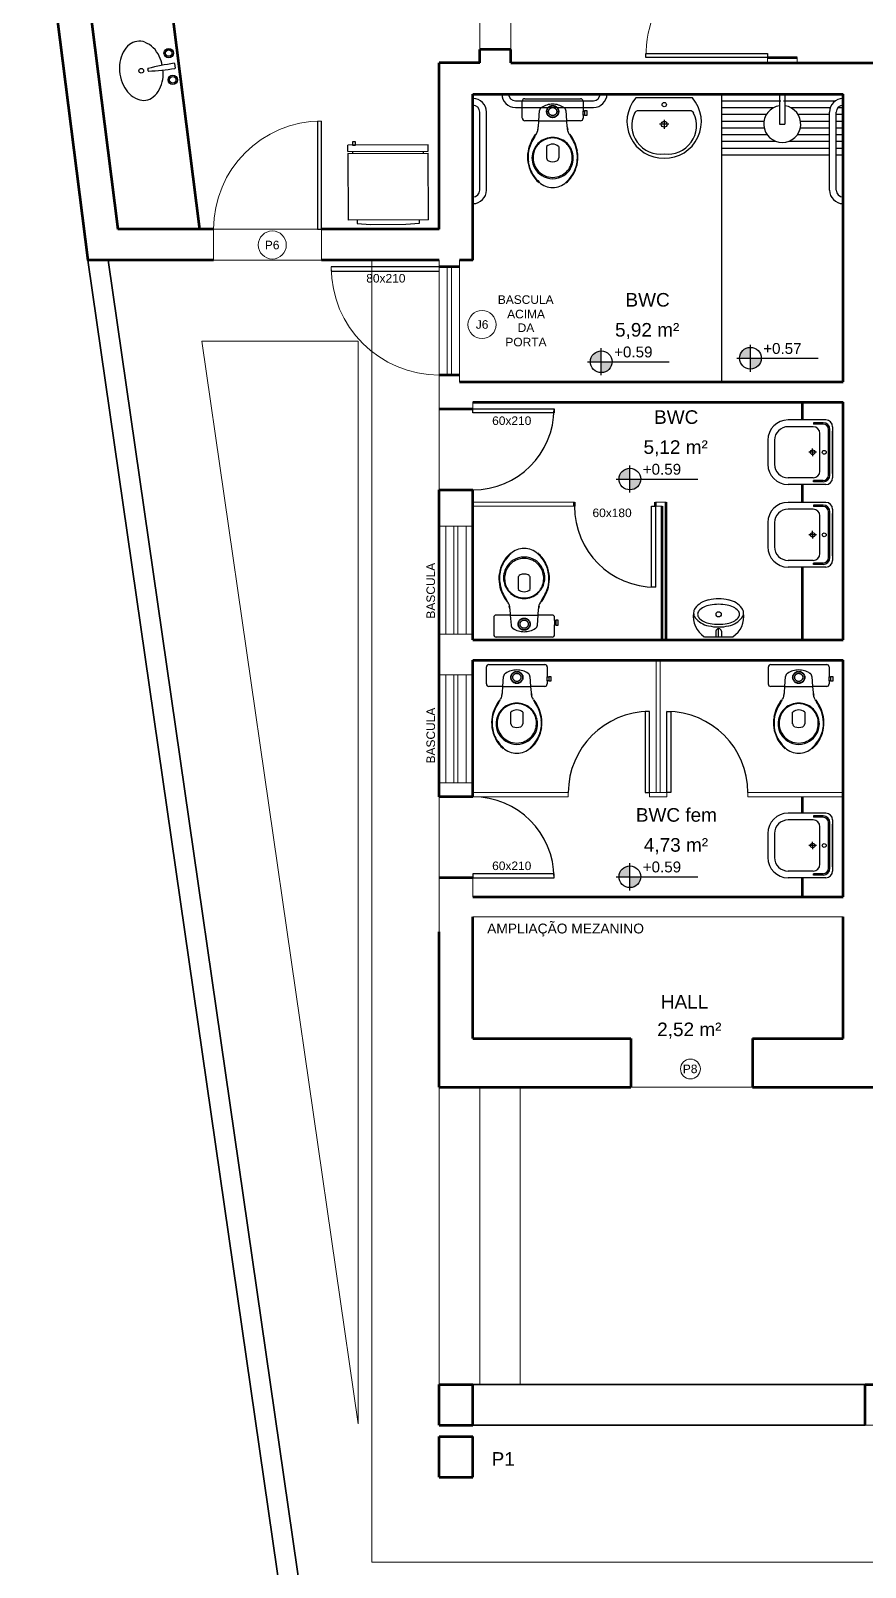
# Model space of a CAD drawing. Extents: x 712.4 to 745.2, y -60.1 to -25.1.
# Drawn here: x 712.4 to 718.58, y -47.33 to -35.96 of the extents above; entities that cross this region are included whole.
import ezdxf

# ---------------------------------------------------------------- set-up
doc = ezdxf.new("R2010")
doc.units = 0
doc.header["$LTSCALE"] = 50
doc.linetypes.add('CONTINUA', pattern=[0])
doc.linetypes.add('HIDDEN', pattern=[9.525, 6.35, -3.175])
for name, color, linetype, lineweight in [('1piso', 253, 'Continuous', 5), ('2peitoril', 4, 'Continuous', 15), ('2texto', 4, 'Continuous', 18), ('3esquadria', 2, 'Continuous', 25), ('8alvenaria', 3, 'Continuous', 60), ('ASHADE', 7, 'Continuous', 9), ('Mureta', 6, 'Continuous', 35)]:
    doc.layers.add(name, color=color, linetype=linetype, lineweight=lineweight)
for name, color, linetype in [('HACHURAS', 6, 'Continuous'), ('parede', 5, 'Continuous'), ('TEXTOS', 6, 'Continuous')]:
    doc.layers.add(name, color=color, linetype=linetype)
doc.styles.add('ARIAL', font='arial.ttf', dxfattribs={"height": 7.5})

msp = doc.modelspace()

# ---------------------------------------------------------------- hatches: boundary and pattern name
at = {"layer": '2texto', "lineweight": -2, "ltscale": 0.05}
h = msp.add_hatch(color=256, dxfattribs=at)
h.paths.add_polyline_path([(717.729, -38.302, 0.414214), (717.649, -38.382), (717.729, -38.382)])
h.paths.add_polyline_path([(717.809, -38.382), (717.729, -38.382), (717.729, -38.462, 0.414214)])
h = msp.add_hatch(color=256, dxfattribs=at)
h.paths.add_polyline_path([(716.625, -38.327, 0.414214), (716.544, -38.408), (716.625, -38.408)])
h.paths.add_polyline_path([(716.705, -38.408), (716.625, -38.408), (716.625, -38.488, 0.414214)])
h = msp.add_hatch(color=256, dxfattribs=at)
h.paths.add_polyline_path([(716.837, -39.195, 0.414214), (716.756, -39.276), (716.837, -39.276)])
h.paths.add_polyline_path([(716.917, -39.276), (716.837, -39.276), (716.837, -39.356, 0.414214)])
h = msp.add_hatch(color=256, dxfattribs=at)
h.paths.add_polyline_path([(716.837, -42.139, 0.414214), (716.756, -42.219), (716.837, -42.219)])
h.paths.add_polyline_path([(716.917, -42.219), (716.837, -42.219), (716.837, -42.3, 0.414214)])

# ---------------------------------------------------------------- linework, layer by layer
for p, q in [((713.269, -36.248), (713.268, -36.24)), ((713.27, -36.256), (713.269, -36.248)), ((713.464, -36.2), (713.467, -36.218)), ((713.467, -36.218), (713.469, -36.236)), ((716.04, -36.553), (716.04, -36.48)), ((716.058, -36.462), (716.265, -36.462)), ((716.265, -36.462), (716.472, -36.462)), ((716.49, -36.48), (716.49, -36.553)), ((716.04, -36.583), (716.04, -36.553)), ((716.04, -36.583), (716.04, -36.553)), ((716.04, -36.606), (716.04, -36.583)), ((716.04, -36.606), (716.04, -36.583)), ((716.49, -36.553), (716.502, -36.553)), ((716.49, -36.583), (716.49, -36.553)), ((716.49, -36.583), (716.49, -36.553)), ((716.502, -36.583), (716.49, -36.583)), ((716.49, -36.583), (716.49, -36.606)), ((716.502, -36.583), (716.49, -36.583)), ((716.49, -36.583), (716.49, -36.606)), ((716.502, -36.55), (716.518, -36.55)), ((716.502, -36.553), (716.502, -36.55)), ((716.502, -36.553), (716.502, -36.583)), ((716.502, -36.553), (716.502, -36.583)), ((716.502, -36.586), (716.502, -36.583)), ((716.502, -36.586), (716.502, -36.583)), ((716.518, -36.586), (716.502, -36.586)), ((716.518, -36.586), (716.502, -36.586)), ((716.518, -36.55), (716.518, -36.568)), ((716.518, -36.55), (716.518, -36.568)), ((716.518, -36.568), (716.518, -36.586)), ((716.518, -36.568), (716.518, -36.586)), ((716.163, -36.625), (716.058, -36.625)), ((716.163, -36.625), (716.058, -36.625)), ((716.159, -36.67), (716.163, -36.625)), ((716.159, -36.67), (716.163, -36.625)), ((716.163, -36.625), (716.265, -36.625)), ((716.163, -36.625), (716.265, -36.625)), ((716.265, -36.625), (716.368, -36.625)), ((716.265, -36.625), (716.368, -36.625)), ((716.368, -36.625), (716.371, -36.67)), ((716.472, -36.625), (716.368, -36.625)), ((716.368, -36.625), (716.371, -36.67)), ((716.472, -36.625), (716.368, -36.625)), ((715.344, -36.804), (714.748, -36.806)), ((714.748, -36.852), (714.748, -36.806)), ((714.806, -36.781), (714.782, -36.781)), ((714.782, -36.781), (714.782, -36.805)), ((714.782, -36.805), (714.806, -36.805)), ((714.806, -36.805), (714.806, -36.781)), ((715.344, -36.85), (715.344, -36.804)), ((716.221, -36.9), (716.221, -36.815)), ((716.31, -36.815), (716.31, -36.9)), ((714.748, -36.852), (715.344, -36.85)), ((714.748, -36.867), (715.344, -36.865)), ((714.748, -36.867), (714.75, -37.361)), ((714.783, -36.852), (714.783, -36.867)), ((715.309, -36.866), (715.309, -36.85)), ((715.346, -37.359), (715.344, -36.865)), ((715.346, -37.359), (714.75, -37.361)), ((714.817, -37.361), (714.817, -37.385)), ((714.817, -37.385), (714.917, -37.392)), ((714.917, -37.392), (715.179, -37.391)), ((715.179, -37.391), (715.279, -37.383)), ((715.279, -37.383), (715.279, -37.359)), ((715.675, -38.757), (716.275, -38.757)), ((715.675, -38.787), (715.675, -38.757)), ((716.275, -38.757), (716.275, -38.787)), ((716.275, -38.787), (715.675, -38.787)), ((716.996, -40.077), (716.996, -39.477)), ((716.996, -39.477), (717.026, -39.477)), ((717.026, -39.477), (717.026, -40.077)), ((716.01, -40.007), (716.01, -40.092)), ((716.099, -40.092), (716.099, -40.007)), ((717.026, -40.077), (716.996, -40.077)), ((715.948, -40.237), (715.951, -40.283)), ((715.948, -40.237), (715.951, -40.283)), ((716.157, -40.283), (716.16, -40.237)), ((716.157, -40.283), (716.16, -40.237)), ((715.829, -40.302), (715.829, -40.324)), ((715.829, -40.302), (715.829, -40.324)), ((715.829, -40.324), (715.829, -40.354)), ((715.829, -40.324), (715.829, -40.354)), ((715.829, -40.354), (715.829, -40.427)), ((715.951, -40.283), (715.847, -40.283)), ((715.951, -40.283), (715.847, -40.283)), ((715.951, -40.283), (716.054, -40.283)), ((715.951, -40.283), (716.054, -40.283)), ((716.054, -40.283), (716.157, -40.283)), ((716.054, -40.283), (716.157, -40.283)), ((716.261, -40.283), (716.157, -40.283)), ((716.261, -40.283), (716.157, -40.283)), ((716.279, -40.324), (716.279, -40.302)), ((716.279, -40.324), (716.279, -40.302)), ((716.291, -40.324), (716.279, -40.324)), ((716.291, -40.324), (716.279, -40.324)), ((716.279, -40.324), (716.279, -40.354)), ((716.279, -40.324), (716.279, -40.354)), ((716.279, -40.354), (716.291, -40.354)), ((716.279, -40.427), (716.279, -40.354)), ((716.291, -40.321), (716.291, -40.324)), ((716.307, -40.321), (716.291, -40.321)), ((716.291, -40.321), (716.291, -40.324)), ((716.307, -40.321), (716.291, -40.321)), ((716.291, -40.354), (716.291, -40.324)), ((716.291, -40.354), (716.291, -40.324)), ((716.291, -40.354), (716.291, -40.357)), ((716.291, -40.357), (716.307, -40.357)), ((716.307, -40.339), (716.307, -40.321)), ((716.307, -40.339), (716.307, -40.321)), ((716.307, -40.357), (716.307, -40.339)), ((716.307, -40.357), (716.307, -40.339)), ((715.847, -40.445), (716.054, -40.445)), ((716.054, -40.445), (716.261, -40.445)), ((717.389, -40.443), (717.599, -40.443)), ((717.474, -40.403), (717.474, -40.443)), ((717.494, -40.443), (717.494, -40.382)), ((717.514, -40.403), (717.514, -40.443)), ((715.775, -40.74), (715.775, -40.667)), ((715.793, -40.649), (716, -40.649)), ((716, -40.649), (716.207, -40.649)), ((716.225, -40.667), (716.225, -40.74)), ((717.862, -40.74), (717.862, -40.667)), ((717.88, -40.649), (718.087, -40.649)), ((718.087, -40.649), (718.294, -40.649)), ((718.312, -40.667), (718.312, -40.74)), ((715.775, -40.77), (715.775, -40.74)), ((715.775, -40.77), (715.775, -40.74)), ((715.775, -40.792), (715.775, -40.77)), ((715.775, -40.792), (715.775, -40.77)), ((715.897, -40.811), (715.793, -40.811)), ((715.897, -40.811), (715.793, -40.811)), ((715.894, -40.857), (715.897, -40.811)), ((715.894, -40.857), (715.897, -40.811)), ((715.897, -40.811), (716, -40.811)), ((715.897, -40.811), (716, -40.811)), ((716, -40.811), (716.102, -40.811)), ((716, -40.811), (716.102, -40.811)), ((716.102, -40.811), (716.106, -40.857)), ((716.207, -40.811), (716.102, -40.811)), ((716.102, -40.811), (716.106, -40.857)), ((716.207, -40.811), (716.102, -40.811)), ((716.225, -40.74), (716.236, -40.74)), ((716.225, -40.77), (716.225, -40.74)), ((716.225, -40.77), (716.225, -40.74)), ((716.236, -40.77), (716.225, -40.77)), ((716.225, -40.77), (716.225, -40.792)), ((716.236, -40.77), (716.225, -40.77)), ((716.225, -40.77), (716.225, -40.792)), ((716.236, -40.737), (716.252, -40.737)), ((716.236, -40.74), (716.236, -40.737)), ((716.236, -40.74), (716.236, -40.77)), ((716.236, -40.74), (716.236, -40.77)), ((716.236, -40.773), (716.236, -40.77)), ((716.236, -40.773), (716.236, -40.77)), ((716.252, -40.773), (716.236, -40.773)), ((716.252, -40.773), (716.236, -40.773)), ((716.252, -40.737), (716.252, -40.755)), ((716.252, -40.737), (716.252, -40.755)), ((716.252, -40.755), (716.252, -40.773)), ((716.252, -40.755), (716.252, -40.773)), ((717.862, -40.77), (717.862, -40.74)), ((717.862, -40.77), (717.862, -40.74)), ((717.862, -40.792), (717.862, -40.77)), ((717.862, -40.792), (717.862, -40.77)), ((717.984, -40.811), (717.88, -40.811)), ((717.984, -40.811), (717.88, -40.811)), ((717.981, -40.857), (717.984, -40.811)), ((717.981, -40.857), (717.984, -40.811)), ((717.984, -40.811), (718.087, -40.811)), ((717.984, -40.811), (718.087, -40.811)), ((718.087, -40.811), (718.19, -40.811)), ((718.087, -40.811), (718.19, -40.811)), ((718.19, -40.811), (718.193, -40.857)), ((718.294, -40.811), (718.19, -40.811)), ((718.19, -40.811), (718.193, -40.857)), ((718.294, -40.811), (718.19, -40.811)), ((718.312, -40.74), (718.323, -40.74)), ((718.312, -40.77), (718.312, -40.74)), ((718.312, -40.77), (718.312, -40.74)), ((718.323, -40.77), (718.312, -40.77)), ((718.312, -40.77), (718.312, -40.792)), ((718.323, -40.77), (718.312, -40.77)), ((718.312, -40.77), (718.312, -40.792)), ((718.323, -40.737), (718.339, -40.737)), ((718.323, -40.74), (718.323, -40.737)), ((718.323, -40.74), (718.323, -40.77)), ((718.323, -40.74), (718.323, -40.77)), ((718.323, -40.773), (718.323, -40.77)), ((718.323, -40.773), (718.323, -40.77)), ((718.339, -40.773), (718.323, -40.773)), ((718.339, -40.773), (718.323, -40.773)), ((718.339, -40.737), (718.339, -40.755)), ((718.339, -40.737), (718.339, -40.755)), ((718.339, -40.755), (718.339, -40.773)), ((718.339, -40.755), (718.339, -40.773)), ((715.955, -41.087), (715.955, -41.002)), ((716.044, -41.002), (716.044, -41.087)), ((716.981, -40.997), (716.951, -40.997)), ((716.951, -40.997), (716.951, -41.597)), ((716.981, -41.597), (716.981, -40.997)), ((717.111, -41.597), (717.111, -40.997)), ((717.111, -40.997), (717.141, -40.997)), ((717.141, -40.997), (717.141, -41.597)), ((718.042, -41.087), (718.042, -41.002)), ((718.131, -41.002), (718.131, -41.087)), ((716.951, -41.597), (716.981, -41.597)), ((717.141, -41.597), (717.111, -41.597)), ((716.275, -42.197), (715.675, -42.197)), ((715.675, -42.197), (715.675, -42.227)), ((715.675, -42.227), (716.275, -42.227)), ((716.275, -42.227), (716.275, -42.197))]:
    msp.add_line(p, q)
at = {"linetype": 'HIDDEN'}
for p, q in [((716.163, -36.625), (716.168, -36.55)), ((716.163, -36.625), (716.168, -36.55)), ((716.363, -36.55), (716.368, -36.625)), ((716.363, -36.55), (716.368, -36.625)), ((715.951, -40.283), (715.957, -40.357)), ((715.951, -40.283), (715.957, -40.357)), ((716.152, -40.357), (716.157, -40.283)), ((716.152, -40.357), (716.157, -40.283)), ((715.897, -40.811), (715.902, -40.737)), ((715.897, -40.811), (715.902, -40.737)), ((716.097, -40.737), (716.102, -40.811)), ((716.097, -40.737), (716.102, -40.811)), ((717.984, -40.811), (717.989, -40.737)), ((717.984, -40.811), (717.989, -40.737)), ((718.184, -40.737), (718.19, -40.811)), ((718.184, -40.737), (718.19, -40.811))]:
    msp.add_line(p, q, dxfattribs=at)
for centre, radius in [((713.422, -36.124), 0.035), ((713.422, -36.124), 0.025), ((713.422, -36.124), 0.024), ((713.219, -36.255), 0.0175), ((713.452, -36.322), 0.035), ((713.452, -36.322), 0.025), ((713.452, -36.322), 0.024), ((717.494, -40.277), 0.0193)]:
    msp.add_circle(centre, radius)
for centre, radius in [((716.265, -36.557), 0.045), ((716.265, -36.557), 0.045), ((716.265, -36.557), 0.042), ((716.265, -36.557), 0.042), ((716.265, -36.557), 0.03), ((716.265, -36.557), 0.03), ((716.054, -40.35), 0.045), ((716.054, -40.35), 0.045), ((716.054, -40.35), 0.042), ((716.054, -40.35), 0.042), ((716.054, -40.35), 0.03), ((716.054, -40.35), 0.03), ((716, -40.744), 0.045), ((716, -40.744), 0.045), ((716, -40.744), 0.042), ((716, -40.744), 0.042), ((718.087, -40.744), 0.045), ((718.087, -40.744), 0.045), ((718.087, -40.744), 0.042), ((718.087, -40.744), 0.042), ((716, -40.744), 0.03), ((716, -40.744), 0.03), ((718.087, -40.744), 0.03), ((718.087, -40.744), 0.03)]:
    msp.add_circle(centre, radius, dxfattribs=at)
for centre, radius, start, end in [((713.204, -36.154), 0.118, 98.5879, 128.2513), ((713.204, -36.154), 0.118, 68.9245, 98.5879), ((713.184, -36.207), 0.174, 44.6153, 68.9245), ((713.288, -36.223), 0.229, 152.5605, 171.8232), ((713.239, -36.198), 0.174, 128.2513, 152.5605), ((713.145, -36.245), 0.229, 25.3526, 44.6153), ((713.08, -36.276), 0.301, 11.7113, 25.3526), ((713.359, -36.234), 0.301, 171.8232, 188.5879), ((713.27, -36.24), 0.002, 103.4269, 188.5879), ((713.931, -39.01), 2.85, 99.4776, 103.4269), ((713.272, -36.256), 0.002, 188.5879, 273.7489), ((713.086, -33.414), 2.85, 273.7489, 277.6982), ((713.08, -36.276), 0.301, 351.8232, 5.1622), ((713.462, -36.201), 0.002, 8.5879, 99.4776), ((713.467, -36.236), 0.002, 277.6982, 8.5879), ((713.359, -36.234), 0.301, 188.5879, 205.3526), ((713.294, -36.265), 0.229, 205.3526, 224.6153), ((713.151, -36.286), 0.229, 332.5605, 351.8232), ((713.255, -36.303), 0.174, 224.6153, 248.9245), ((713.235, -36.356), 0.118, 248.9245, 278.5879), ((713.235, -36.356), 0.118, 278.5879, 308.2513), ((713.2, -36.311), 0.174, 308.2513, 332.5605), ((716.058, -36.48), 0.0179, 89.6604, 180.4071), ((716.472, -36.48), 0.0179, 359.5929, 90.3396), ((716.059, -36.607), 0.0182, 177.4769, 269.4268), ((716.059, -36.607), 0.0182, 177.4769, 269.4268), ((716.472, -36.607), 0.0182, 270.5732, 2.5231), ((716.472, -36.607), 0.0182, 270.5732, 2.5231), ((716.351, -36.889), 0.269, 142.0898, 156.2788), ((715.861, -36.557), 0.328, 325.9345, 330.0547), ((716.073, -36.674), 0.0857, 327.219, 1.0519), ((715.947, -36.633), 0.215, 344.5933, 350.0459), ((715.947, -36.633), 0.215, 344.5933, 350.0459), ((716.584, -36.633), 0.215, 189.9541, 195.4067), ((716.584, -36.633), 0.215, 189.9541, 195.4067), ((716.457, -36.674), 0.0857, 178.9481, 212.781), ((716.67, -36.557), 0.328, 209.9453, 214.0655), ((716.18, -36.889), 0.269, 23.7212, 37.9102), ((716.351, -36.896), 0.272, 154.7876, 170.318), ((716.357, -36.901), 0.275, 156.2868, 173.6276), ((716.376, -36.907), 0.295, 145.6332, 156.7452), ((716.264, -36.9), 0.151, 130.806, 168.765), ((716.262, -36.895), 0.142, 132.9857, 169.8951), ((716.266, -36.901), 0.153, 90.0904, 131.0217), ((716.266, -36.901), 0.149, 90.3748, 132.7332), ((716.265, -36.863), 0.0653, 47.0647, 132.9353), ((716.265, -36.901), 0.153, 48.9783, 89.9096), ((716.264, -36.901), 0.149, 47.2668, 89.6252), ((716.267, -36.9), 0.151, 11.235, 49.194), ((716.268, -36.895), 0.142, 10.1049, 47.0143), ((716.155, -36.907), 0.295, 23.2548, 34.3668), ((716.174, -36.901), 0.275, 6.3724, 23.7132), ((716.18, -36.896), 0.272, 9.682, 25.2124), ((716.311, -36.896), 0.233, 168.6827, 188.4532), ((716.327, -36.896), 0.248, 187.9439, 207.4154), ((716.384, -36.895), 0.301, 175.23, 186.6797), ((716.331, -36.893), 0.249, 188.6093, 213.5041), ((716.264, -36.9), 0.152, 168.5788, 191.4212), ((716.254, -36.905), 0.141, 190.3056, 212.306), ((716.275, -36.897), 0.155, 170.2788, 204.2845), ((716.246, -36.899), 0.0256, 182.4248, 244.3523), ((716.265, -36.85), 0.078, 247.3801, 292.6199), ((716.284, -36.899), 0.0256, 295.6477, 357.5752), ((716.276, -36.905), 0.141, 327.694, 349.6944), ((716.255, -36.897), 0.155, 335.7155, 9.7212), ((716.2, -36.893), 0.249, 326.4959, 351.3907), ((716.266, -36.9), 0.152, 348.5788, 11.4212), ((716.204, -36.896), 0.248, 332.5846, 352.0561), ((716.147, -36.895), 0.301, 353.3203, 4.77), ((716.219, -36.896), 0.233, 351.5468, 11.3173), ((716.325, -36.899), 0.245, 206.9629, 229.419), ((716.33, -36.896), 0.246, 213.0775, 228.1251), ((716.269, -36.895), 0.15, 205.9856, 244.8271), ((716.252, -36.915), 0.134, 209.2335, 239.6091), ((716.263, -36.911), 0.143, 236.6605, 270.9821), ((716.267, -36.894), 0.15, 245.5324, 269.3097), ((716.264, -36.894), 0.15, 270.6903, 294.4676), ((716.268, -36.911), 0.143, 269.0179, 303.3395), ((716.262, -36.895), 0.15, 295.1729, 334.0144), ((716.279, -36.915), 0.134, 300.3909, 330.7665), ((716.206, -36.899), 0.245, 310.581, 333.0371), ((716.201, -36.896), 0.246, 311.8749, 326.9225), ((716.266, -36.97), 0.149, 227.2668, 269.6252), ((716.264, -36.97), 0.149, 270.3748, 312.7332), ((715.675, -38.757), 0.6, 270, 0), ((717.026, -39.477), 0.6, 180, 270), ((716.055, -39.938), 0.149, 90.3748, 132.7332), ((716.053, -39.938), 0.149, 47.2668, 89.6252), ((716.116, -40.012), 0.248, 152.5846, 172.0561), ((716.119, -40.015), 0.249, 146.4959, 171.3907), ((716.114, -40.009), 0.245, 130.581, 153.0371), ((716.119, -40.012), 0.246, 131.8749, 146.9225), ((716.057, -40.013), 0.15, 115.1729, 154.0144), ((716.041, -39.993), 0.134, 120.3909, 150.7665), ((716.052, -39.997), 0.143, 89.0179, 123.3395), ((716.056, -40.014), 0.15, 90.6903, 114.4676), ((716.057, -39.997), 0.143, 56.6605, 90.9821), ((716.052, -40.014), 0.15, 65.5324, 89.3097), ((716.051, -40.013), 0.15, 25.9856, 64.8271), ((716.068, -39.993), 0.134, 29.2335, 59.6091), ((715.995, -40.009), 0.245, 26.9629, 49.419), ((715.99, -40.012), 0.246, 33.0775, 48.1251), ((715.989, -40.015), 0.249, 8.6093, 33.5041), ((715.993, -40.012), 0.248, 7.9439, 27.4154), ((716.1, -40.012), 0.233, 171.5468, 191.3173), ((716.172, -40.012), 0.301, 173.3203, 184.77), ((716.053, -40.007), 0.152, 168.5788, 191.4212), ((716.043, -40.003), 0.141, 147.694, 169.6944), ((716.064, -40.011), 0.155, 155.7155, 189.7212), ((716.035, -40.009), 0.0256, 115.6477, 177.5752), ((716.054, -40.057), 0.078, 67.3801, 112.6199), ((716.073, -40.009), 0.0256, 2.4248, 64.3523), ((716.065, -40.003), 0.141, 10.3056, 32.306), ((716.044, -40.011), 0.155, 350.2788, 24.2845), ((716.055, -40.007), 0.152, 348.5788, 11.4212), ((715.936, -40.012), 0.301, 355.23, 6.6797), ((716.008, -40.012), 0.233, 348.6827, 8.4532), ((716.139, -40.012), 0.272, 189.682, 205.2124), ((716.146, -40.007), 0.275, 186.3724, 203.7132), ((716.165, -40.001), 0.295, 203.2548, 214.3668), ((716.14, -40.019), 0.269, 203.7212, 217.9102), ((716.053, -40.008), 0.151, 191.235, 229.194), ((716.051, -40.013), 0.142, 190.1049, 227.0143), ((716.055, -40.007), 0.149, 227.2668, 269.6252), ((716.054, -40.007), 0.153, 228.9783, 269.9096), ((716.054, -40.045), 0.0653, 227.0647, 312.9353), ((716.053, -40.007), 0.149, 270.3748, 312.7332), ((716.054, -40.007), 0.153, 270.0904, 311.0217), ((716.057, -40.013), 0.142, 312.9857, 349.8951), ((716.055, -40.008), 0.151, 310.806, 348.765), ((715.969, -40.019), 0.269, 322.0898, 336.2788), ((715.943, -40.001), 0.295, 325.6332, 336.7452), ((715.963, -40.007), 0.275, 336.2868, 353.6276), ((715.969, -40.012), 0.272, 334.7876, 350.318), ((715.65, -40.351), 0.328, 29.9453, 34.0655), ((715.862, -40.234), 0.0857, 358.9481, 32.781), ((715.736, -40.275), 0.215, 9.9541, 15.4067), ((715.736, -40.275), 0.215, 9.9541, 15.4067), ((716.372, -40.275), 0.215, 164.5933, 170.0459), ((716.372, -40.275), 0.215, 164.5933, 170.0459), ((716.246, -40.234), 0.0857, 147.219, 181.0519), ((716.458, -40.351), 0.328, 145.9345, 150.0547), ((717.37, -40.267), 0.0615, 143.7569, 180), ((717.429, -40.31), 0.134, 119.469, 143.7569), ((717.377, -40.277), 0.0384, 139.2593, 180), ((717.432, -40.325), 0.111, 115.6818, 139.2593), ((717.468, -40.379), 0.214, 103.1732, 119.469), ((717.469, -40.402), 0.197, 101.265, 115.6818), ((717.494, -40.489), 0.326, 90, 103.1732), ((717.494, -40.524), 0.321, 90, 101.265), ((717.494, -40.489), 0.326, 76.8268, 90), ((717.494, -40.524), 0.321, 78.735, 90), ((717.518, -40.402), 0.197, 64.3182, 78.735), ((717.519, -40.379), 0.214, 60.531, 76.8268), ((717.555, -40.325), 0.111, 40.7407, 64.3182), ((717.558, -40.31), 0.134, 36.2431, 60.531), ((717.61, -40.277), 0.0384, 360, 40.7407), ((717.617, -40.267), 0.0615, 360, 36.2431), ((715.847, -40.301), 0.0182, 90.5732, 182.5231), ((715.847, -40.301), 0.0182, 90.5732, 182.5231), ((716.261, -40.301), 0.0182, 357.4769, 89.4268), ((716.261, -40.301), 0.0182, 357.4769, 89.4268), ((717.484, -40.293), 0.178, 171.6306, 237.3891), ((717.37, -40.267), 0.0615, 180, 216.2431), ((717.429, -40.224), 0.134, 216.2431, 240.531), ((717.377, -40.277), 0.0384, 180, 220.7407), ((717.432, -40.23), 0.111, 220.7407, 244.3182), ((717.468, -40.155), 0.214, 240.531, 256.8268), ((717.469, -40.153), 0.197, 244.3182, 258.735), ((717.494, -40.045), 0.326, 256.8268, 270), ((717.494, -40.03), 0.321, 258.735, 270), ((717.494, -40.03), 0.321, 270, 281.265), ((717.494, -40.045), 0.326, 270, 283.1732), ((717.518, -40.153), 0.197, 281.265, 295.6818), ((717.519, -40.155), 0.214, 283.1732, 299.469), ((717.503, -40.293), 0.178, 302.6109, 8.3694), ((717.555, -40.23), 0.111, 295.6818, 319.2593), ((717.558, -40.224), 0.134, 299.469, 323.7569), ((717.61, -40.277), 0.0384, 319.2593, 0), ((717.617, -40.267), 0.0615, 323.7569, 0), ((715.847, -40.428), 0.0179, 179.5929, 270.3396), ((716.261, -40.428), 0.0179, 269.6604, 0.4071), ((717.494, -40.403), 0.0203, 0, 180), ((715.792, -40.667), 0.0179, 89.6604, 180.4071), ((716.207, -40.667), 0.0179, 359.5929, 90.3396), ((717.88, -40.667), 0.0179, 89.6604, 180.4071), ((718.294, -40.667), 0.0179, 359.5929, 90.3396), ((715.793, -40.793), 0.0182, 177.4769, 269.4268), ((715.793, -40.793), 0.0182, 177.4769, 269.4268), ((716.206, -40.793), 0.0182, 270.5732, 2.5231), ((716.206, -40.793), 0.0182, 270.5732, 2.5231), ((717.88, -40.793), 0.0182, 177.4769, 269.4268), ((717.88, -40.793), 0.0182, 177.4769, 269.4268), ((718.294, -40.793), 0.0182, 270.5732, 2.5231), ((718.294, -40.793), 0.0182, 270.5732, 2.5231), ((716.085, -41.075), 0.269, 142.0898, 156.2788), ((716.11, -41.093), 0.295, 145.6332, 156.7452), ((715.595, -40.743), 0.328, 325.9345, 330.0547), ((715.807, -40.86), 0.0857, 327.219, 1.0519), ((715.681, -40.819), 0.215, 344.5933, 350.0459), ((715.681, -40.819), 0.215, 344.5933, 350.0459), ((716, -41.087), 0.153, 90.0904, 131.0217), ((715.999, -41.087), 0.153, 48.9783, 89.9096), ((716.318, -40.819), 0.215, 189.9541, 195.4067), ((716.318, -40.819), 0.215, 189.9541, 195.4067), ((716.192, -40.86), 0.0857, 178.9481, 212.781), ((716.404, -40.743), 0.328, 209.9453, 214.0655), ((715.914, -41.075), 0.269, 23.7212, 37.9102), ((715.889, -41.093), 0.295, 23.2548, 34.3668), ((718.172, -41.075), 0.269, 142.0898, 156.2788), ((718.198, -41.093), 0.295, 145.6332, 156.7452), ((717.683, -40.743), 0.328, 325.9345, 330.0547), ((717.895, -40.86), 0.0857, 327.219, 1.0519), ((717.769, -40.819), 0.215, 344.5933, 350.0459), ((717.769, -40.819), 0.215, 344.5933, 350.0459), ((718.087, -41.087), 0.153, 90.0904, 131.0217), ((718.087, -41.087), 0.153, 48.9783, 89.9096), ((718.405, -40.819), 0.215, 189.9541, 195.4067), ((718.405, -40.819), 0.215, 189.9541, 195.4067), ((718.279, -40.86), 0.0857, 178.9481, 212.781), ((718.491, -40.743), 0.328, 209.9453, 214.0655), ((718.001, -41.075), 0.269, 23.7212, 37.9102), ((717.976, -41.093), 0.295, 23.2548, 34.3668), ((716.046, -41.082), 0.233, 168.6827, 188.4532), ((716.085, -41.082), 0.272, 154.7876, 170.318), ((716.091, -41.087), 0.275, 156.2868, 173.6276), ((715.998, -41.086), 0.151, 130.806, 168.765), ((715.996, -41.082), 0.142, 132.9857, 169.8951), ((716, -41.087), 0.149, 90.3748, 132.7332), ((716, -41.05), 0.0653, 47.0647, 132.9353), ((715.999, -41.087), 0.149, 47.2668, 89.6252), ((716.001, -41.086), 0.151, 11.235, 49.194), ((716.003, -41.082), 0.142, 10.1049, 47.0143), ((715.914, -41.082), 0.272, 9.682, 25.2124), ((715.908, -41.087), 0.275, 6.3724, 23.7132), ((715.953, -41.082), 0.233, 351.5468, 11.3173), ((716.981, -41.597), 0.6, 90, 180), ((717.111, -41.597), 0.6, 0, 90), ((718.133, -41.082), 0.233, 168.6827, 188.4532), ((718.172, -41.082), 0.272, 154.7876, 170.318), ((718.179, -41.087), 0.275, 156.2868, 173.6276), ((718.086, -41.086), 0.151, 130.806, 168.765), ((718.084, -41.082), 0.142, 132.9857, 169.8951), ((718.088, -41.087), 0.149, 90.3748, 132.7332), ((718.087, -41.05), 0.0653, 47.0647, 132.9353), ((718.086, -41.087), 0.149, 47.2668, 89.6252), ((718.088, -41.086), 0.151, 11.235, 49.194), ((718.09, -41.082), 0.142, 10.1049, 47.0143), ((718.002, -41.082), 0.272, 9.682, 25.2124), ((717.995, -41.087), 0.275, 6.3724, 23.7132), ((718.041, -41.082), 0.233, 351.5468, 11.3173), ((716.061, -41.082), 0.248, 187.9439, 207.4154), ((716.118, -41.082), 0.301, 175.23, 186.6797), ((716.065, -41.08), 0.249, 188.6093, 213.5041), ((715.999, -41.087), 0.152, 168.5788, 191.4212), ((715.988, -41.092), 0.141, 190.3056, 212.306), ((716.009, -41.083), 0.155, 170.2788, 204.2845), ((716.003, -41.081), 0.15, 205.9856, 244.8271), ((715.981, -41.086), 0.0256, 182.4248, 244.3523), ((716, -41.037), 0.078, 247.3801, 292.6199), ((716.018, -41.086), 0.0256, 295.6477, 357.5752), ((715.996, -41.081), 0.15, 295.1729, 334.0144), ((716.011, -41.092), 0.141, 327.694, 349.6944), ((715.99, -41.083), 0.155, 335.7155, 9.7212), ((715.934, -41.08), 0.249, 326.4959, 351.3907), ((716.001, -41.087), 0.152, 348.5788, 11.4212), ((715.938, -41.082), 0.248, 332.5846, 352.0561), ((715.881, -41.082), 0.301, 353.3203, 4.77), ((718.148, -41.082), 0.248, 187.9439, 207.4154), ((718.205, -41.082), 0.301, 175.23, 186.6797), ((718.152, -41.08), 0.249, 188.6093, 213.5041), ((718.086, -41.087), 0.152, 168.5788, 191.4212), ((718.076, -41.092), 0.141, 190.3056, 212.306), ((718.097, -41.083), 0.155, 170.2788, 204.2845), ((718.09, -41.081), 0.15, 205.9856, 244.8271), ((718.068, -41.086), 0.0256, 182.4248, 244.3523), ((718.087, -41.037), 0.078, 247.3801, 292.6199), ((718.106, -41.086), 0.0256, 295.6477, 357.5752), ((718.084, -41.081), 0.15, 295.1729, 334.0144), ((718.098, -41.092), 0.141, 327.694, 349.6944), ((718.077, -41.083), 0.155, 335.7155, 9.7212), ((718.022, -41.08), 0.249, 326.4959, 351.3907), ((718.088, -41.087), 0.152, 348.5788, 11.4212), ((718.026, -41.082), 0.248, 332.5846, 352.0561), ((717.969, -41.082), 0.301, 353.3203, 4.77), ((716.059, -41.086), 0.245, 206.9629, 229.419), ((716.064, -41.082), 0.246, 213.0775, 228.1251), ((715.986, -41.101), 0.134, 209.2335, 239.6091), ((716, -41.156), 0.149, 227.2668, 269.6252), ((715.997, -41.097), 0.143, 236.6605, 270.9821), ((716.001, -41.08), 0.15, 245.5324, 269.3097), ((715.998, -41.08), 0.15, 270.6903, 294.4676), ((716.002, -41.097), 0.143, 269.0179, 303.3395), ((715.999, -41.156), 0.149, 270.3748, 312.7332), ((716.013, -41.101), 0.134, 300.3909, 330.7665), ((715.94, -41.086), 0.245, 310.581, 333.0371), ((715.935, -41.082), 0.246, 311.8749, 326.9225), ((718.146, -41.086), 0.245, 206.9629, 229.419), ((718.151, -41.082), 0.246, 213.0775, 228.1251), ((718.074, -41.101), 0.134, 209.2335, 239.6091), ((718.088, -41.156), 0.149, 227.2668, 269.6252), ((718.084, -41.097), 0.143, 236.6605, 270.9821), ((718.089, -41.08), 0.15, 245.5324, 269.3097), ((718.085, -41.08), 0.15, 270.6903, 294.4676), ((718.089, -41.097), 0.143, 269.0179, 303.3395), ((718.086, -41.156), 0.149, 270.3748, 312.7332), ((718.1, -41.101), 0.134, 300.3909, 330.7665), ((718.028, -41.086), 0.245, 310.581, 333.0371), ((718.022, -41.082), 0.246, 311.8749, 326.9225), ((715.675, -42.227), 0.6, 0, 90)]:
    msp.add_arc(centre, radius, start, end)
for centre, radius, start, end in [((716.197, -36.552), 0.0292, 121.2111, 176.1315), ((716.197, -36.552), 0.0292, 121.2111, 176.1315), ((716.265, -36.651), 0.149, 56.0358, 123.9642), ((716.265, -36.651), 0.149, 56.0358, 123.9642), ((716.334, -36.552), 0.0292, 3.8685, 58.7889), ((716.334, -36.552), 0.0292, 3.8685, 58.7889), ((715.986, -40.356), 0.0292, 183.8685, 238.7889), ((715.986, -40.356), 0.0292, 183.8685, 238.7889), ((716.123, -40.356), 0.0292, 301.2111, 356.1315), ((716.123, -40.356), 0.0292, 301.2111, 356.1315), ((716.054, -40.257), 0.149, 236.0358, 303.9642), ((716.054, -40.257), 0.149, 236.0358, 303.9642), ((716, -40.838), 0.149, 56.0358, 123.9642), ((716, -40.838), 0.149, 56.0358, 123.9642), ((718.087, -40.838), 0.149, 56.0358, 123.9642), ((718.087, -40.838), 0.149, 56.0358, 123.9642), ((715.931, -40.739), 0.0292, 121.2111, 176.1315), ((715.931, -40.739), 0.0292, 121.2111, 176.1315), ((716.068, -40.739), 0.0292, 3.8685, 58.7889), ((716.068, -40.739), 0.0292, 3.8685, 58.7889), ((718.019, -40.739), 0.0292, 121.2111, 176.1315), ((718.019, -40.739), 0.0292, 121.2111, 176.1315), ((718.155, -40.739), 0.0292, 3.8685, 58.7889), ((718.155, -40.739), 0.0292, 3.8685, 58.7889)]:
    msp.add_arc(centre, radius, start, end, dxfattribs=at)
at = {"layer": '1piso', "linetype": 'HIDDEN'}
for p, q in [((715.725, -33.381), (715.725, -36.097)), ((715.955, -33.381), (715.955, -36.097)), ((713.754, -37.427), (714.524, -37.427)), ((713.754, -37.657), (714.554, -37.657)), ((714.925, -47.292), (714.925, -37.657)), ((715.425, -38.507), (715.425, -37.737)), ((715.485, -38.507), (715.485, -37.707)), ((715.515, -37.707), (715.515, -38.507)), ((715.575, -37.707), (715.575, -38.507)), ((715.474, -40.424), (715.474, -39.624)), ((715.534, -40.424), (715.534, -39.624)), ((715.564, -39.624), (715.564, -40.424)), ((715.624, -39.624), (715.624, -40.424)), ((715.474, -41.525), (715.474, -40.725)), ((715.534, -41.525), (715.534, -40.725)), ((715.564, -40.725), (715.564, -41.525)), ((715.624, -40.725), (715.624, -41.525)), ((714.925, -47.292), (744.795, -47.292))]:
    msp.add_line(p, q, dxfattribs=at)
at = {"layer": '1piso', "linetype": 'CONTINUA'}
for p, q in [((717.855, -36.157), (717.855, -36.197)), ((718.075, -36.157), (718.075, -36.197)), ((714.554, -36.627), (714.524, -36.627)), ((713.754, -37.427), (713.754, -37.657)), ((714.554, -37.427), (714.554, -37.657)), ((715.425, -37.657), (712.974, -37.657)), ((712.974, -37.657), (714.772, -50.101)), ((714.625, -37.707), (714.625, -37.737)), ((715.425, -37.707), (715.425, -37.657)), ((715.425, -46.277), (715.425, -37.657)), ((715.425, -37.707), (715.425, -37.737)), ((715.575, -37.707), (715.575, -37.657)), ((715.425, -38.757), (715.425, -38.507)), ((715.575, -38.557), (715.575, -38.507)), ((715.675, -38.757), (715.675, -38.707)), ((715.676, -39.447), (716.426, -39.447)), ((717.026, -39.447), (717.105, -39.447)), ((715.676, -39.477), (716.426, -39.477)), ((717.026, -39.477), (717.075, -39.477)), ((715.675, -39.624), (715.425, -39.624)), ((715.675, -40.424), (715.425, -40.424)), ((717.031, -40.617), (717.031, -41.597)), ((717.061, -40.617), (717.061, -41.597)), ((715.675, -40.725), (715.425, -40.725)), ((715.675, -41.525), (715.425, -41.525)), ((715.676, -41.597), (716.381, -41.597)), ((716.381, -41.597), (716.381, -41.627)), ((716.981, -41.597), (717.111, -41.597)), ((716.981, -41.597), (716.981, -41.627)), ((717.111, -41.597), (717.111, -41.627)), ((717.711, -41.597), (718.415, -41.597)), ((717.711, -41.597), (717.711, -41.627)), ((715.676, -41.627), (716.381, -41.627)), ((716.981, -41.627), (717.111, -41.627)), ((717.711, -41.627), (718.415, -41.627)), ((715.425, -45.977), (715.425, -43.777)), ((716.845, -43.777), (717.745, -43.777)), ((730.525, -46.277), (715.425, -46.277))]:
    msp.add_line(p, q, dxfattribs=at)
at = {"layer": '1piso', "linetype": 'Continuous'}
for p, q in [((718.415, -42.367), (715.675, -42.367)), ((718.415, -42.517), (715.675, -42.517))]:
    msp.add_line(p, q, dxfattribs=at)
at = {"layer": '1piso', "linetype": 'CONTINUA'}
msp.add_lwpolyline([(713.667, -38.257), (714.825, -46.269), (714.825, -38.257)], close=True, dxfattribs=at)
for centre in [(714.189, -37.544), (715.742, -38.133)]:
    msp.add_circle(centre, 0.104, dxfattribs=at)
for centre, radius, start, end in [((717.855, -36.157), 0.9, 90, 180), ((714.554, -37.427), 0.8, 90, 180), ((715.425, -37.707), 0.8, 180, 270)]:
    msp.add_arc(centre, radius, start, end, dxfattribs=at)
at = {"layer": '2peitoril', "linetype": 'CONTINUA'}
for p, q in [((715.425, -42.227), (715.425, -42.627)), ((715.675, -42.227), (715.675, -42.367)), ((715.675, -42.605), (715.675, -42.627)), ((716.025, -45.977), (716.025, -43.777))]:
    msp.add_line(p, q, dxfattribs=at)
at = {"layer": '2texto', "lineweight": -2, "ltscale": 0.05}
for p, q in [((716.625, -38.508), (716.625, -38.307)), ((717.729, -38.483), (717.729, -38.282)), ((716.524, -38.408), (717.127, -38.408)), ((717.628, -38.382), (718.231, -38.382)), ((716.837, -39.376), (716.837, -39.175)), ((716.736, -39.276), (717.339, -39.276)), ((716.837, -42.32), (716.837, -42.119)), ((716.736, -42.219), (717.339, -42.219))]:
    msp.add_line(p, q, dxfattribs=at)
for centre in [(717.729, -38.382), (716.625, -38.408), (716.837, -39.276), (716.837, -42.219)]:
    msp.add_circle(centre, 0.0804, dxfattribs=at)
at = {"layer": '2texto'}
msp.add_circle((717.285, -43.642), 0.0735, dxfattribs=at)
at = {"layer": '3esquadria', "linetype": 'CONTINUA'}
for p, q in [((716.955, -36.127), (717.855, -36.127)), ((717.855, -36.157), (716.955, -36.157)), ((716.956, -36.157), (716.956, -36.127)), ((717.855, -36.127), (717.855, -36.157)), ((714.524, -36.627), (714.524, -37.427)), ((714.554, -37.427), (714.554, -36.627)), ((714.524, -37.427), (714.554, -37.427)), ((715.425, -37.707), (714.625, -37.707)), ((714.625, -37.737), (715.425, -37.737))]:
    msp.add_line(p, q, dxfattribs=at)
at = {"layer": '8alvenaria', "linetype": 'CONTINUA'}
for p, q in [((712.4, -34.32), (712.823, -37.657)), ((712.669, -34.452), (713.046, -37.427)), ((713.314, -34.77), (713.651, -37.427)), ((715.725, -36.197), (715.725, -36.097)), ((715.955, -36.097), (715.725, -36.097)), ((715.955, -36.197), (715.955, -36.097)), ((717.855, -36.157), (718.075, -36.157)), ((715.425, -37.427), (715.425, -36.197)), ((715.725, -36.197), (715.425, -36.197)), ((715.955, -36.197), (722.705, -36.197)), ((715.675, -36.427), (718.415, -36.427)), ((715.675, -37.657), (715.675, -36.427)), ((718.415, -38.557), (718.415, -36.427)), ((713.754, -37.427), (713.046, -37.427)), ((715.425, -37.427), (714.554, -37.427)), ((713.754, -37.657), (712.823, -37.657)), ((715.425, -37.657), (714.554, -37.657)), ((715.575, -37.707), (715.425, -37.707)), ((715.675, -37.657), (715.575, -37.657)), ((715.575, -38.507), (715.425, -38.507)), ((715.575, -38.557), (718.415, -38.557)), ((715.425, -38.757), (715.675, -38.757)), ((715.675, -38.707), (718.415, -38.707)), ((718.115, -38.839), (718.115, -38.707)), ((718.415, -40.467), (718.415, -38.707)), ((718.115, -39.449), (718.115, -39.317)), ((715.425, -40.577), (715.425, -39.357)), ((715.425, -39.357), (715.675, -39.357)), ((715.675, -40.467), (715.675, -39.357)), ((716.426, -39.477), (716.426, -39.447)), ((717.026, -39.477), (717.026, -39.447)), ((717.105, -40.467), (717.105, -39.447)), ((717.075, -40.467), (717.075, -39.477)), ((718.115, -40.467), (718.115, -39.928)), ((715.675, -40.467), (718.415, -40.467)), ((715.425, -41.627), (715.425, -40.577)), ((715.675, -40.617), (718.415, -40.617)), ((715.675, -41.627), (715.675, -40.617)), ((718.415, -42.367), (718.415, -40.617)), ((715.675, -41.627), (715.425, -41.627)), ((718.115, -41.749), (718.115, -41.627)), ((715.675, -42.227), (715.425, -42.227)), ((718.115, -42.367), (718.115, -42.227)), ((715.675, -42.367), (718.415, -42.367)), ((715.675, -43.417), (715.675, -42.517)), ((718.415, -43.417), (718.415, -42.517)), ((715.425, -43.777), (715.425, -42.627)), ((715.675, -43.417), (716.845, -43.417)), ((715.675, -43.417), (716.845, -43.417)), ((716.845, -43.417), (716.845, -43.777)), ((717.745, -43.417), (718.415, -43.417)), ((717.745, -43.417), (718.415, -43.417)), ((717.745, -43.417), (717.745, -43.777)), ((715.425, -43.777), (716.845, -43.777)), ((717.745, -43.777), (720.27, -43.777)), ((715.425, -45.977), (715.675, -45.977)), ((715.425, -46.277), (715.425, -45.977)), ((715.675, -46.277), (715.675, -45.977)), ((718.58, -45.977), (718.83, -45.977)), ((718.58, -46.277), (718.58, -45.977)), ((715.425, -46.277), (715.675, -46.277)), ((715.425, -46.362), (715.675, -46.362)), ((715.425, -46.662), (715.425, -46.362)), ((715.675, -46.662), (715.675, -46.362)), ((715.425, -46.662), (715.675, -46.662))]:
    msp.add_line(p, q, dxfattribs=at)
at = {"layer": 'ASHADE', "linetype": 'CONTINUA'}
msp.add_line((715.725, -45.977), (715.725, -43.777), dxfattribs=at)
at = {"layer": 'HACHURAS', "linetype": 'Continuous'}
for p, q in [((715.989, -36.477), (716.567, -36.477)), ((715.989, -36.477), (716.567, -36.477)), ((717.515, -36.427), (717.515, -38.557)), ((717.515, -36.477), (717.955, -36.477)), ((717.945, -36.427), (717.945, -36.649)), ((717.975, -36.477), (718.359, -36.477)), ((717.985, -36.427), (717.985, -36.649)), ((718.415, -36.427), (718.415, -36.527)), ((715.725, -37.138), (715.725, -36.56)), ((715.725, -37.138), (715.725, -36.56)), ((715.775, -37.138), (715.775, -36.56)), ((715.989, -36.527), (716.567, -36.527)), ((717.515, -36.527), (717.903, -36.527)), ((717.515, -36.577), (717.848, -36.577)), ((718.027, -36.527), (718.32, -36.527)), ((718.081, -36.577), (718.315, -36.577)), ((718.315, -37.138), (718.315, -36.56)), ((718.365, -37.138), (718.365, -36.56)), ((718.365, -37.138), (718.365, -36.56)), ((718.365, -36.577), (718.415, -36.577)), ((718.377, -36.527), (718.415, -36.527)), ((717.515, -36.627), (717.83, -36.627)), ((717.515, -36.677), (717.831, -36.677)), ((717.515, -36.727), (717.852, -36.727)), ((717.945, -36.649), (717.985, -36.649)), ((718.078, -36.727), (718.315, -36.727)), ((718.099, -36.677), (718.315, -36.677)), ((718.1, -36.627), (718.315, -36.627)), ((718.365, -36.627), (718.415, -36.627)), ((718.365, -36.677), (718.415, -36.677)), ((718.365, -36.727), (718.415, -36.727)), ((717.515, -36.777), (717.915, -36.777)), ((717.515, -36.827), (718.315, -36.827)), ((718.015, -36.777), (718.315, -36.777)), ((718.365, -36.777), (718.415, -36.777)), ((718.365, -36.827), (718.415, -36.827)), ((717.515, -36.877), (718.315, -36.877)), ((718.365, -36.877), (718.415, -36.877))]:
    msp.add_line(p, q, dxfattribs=at)
for centre, radius, start, end in [((715.675, -36.56), 0.1, 0, 90), ((715.989, -36.427), 0.1, 180, 270), ((715.989, -36.427), 0.05, 180, 270), ((716.567, -36.427), 0.05, 270, 0), ((716.567, -36.427), 0.1, 270, 0), ((718.415, -36.56), 0.1, 90, 180), ((715.675, -36.56), 0.05, 0, 90), ((717.965, -36.649), 0.137, 98.3844, 81.6156), ((718.415, -36.56), 0.05, 90, 180), ((715.675, -37.138), 0.05, 270, 0), ((715.675, -37.138), 0.1, 270, 0), ((718.415, -37.138), 0.1, 180, 270), ((718.415, -37.138), 0.05, 180, 270)]:
    msp.add_arc(centre, radius, start, end, dxfattribs=at)
at = {"layer": 'Mureta', "linetype": 'CONTINUA'}
for p, q in [((712.823, -37.657), (714.627, -50.147)), ((712.974, -37.657), (714.772, -50.101)), ((715.675, -45.977), (718.58, -45.977)), ((715.675, -46.277), (718.58, -46.277))]:
    msp.add_line(p, q, dxfattribs=at)
at = {"layer": 'parede'}
for p, q in [((717.301, -36.456), (716.881, -36.456)), ((717.283, -36.551), (716.898, -36.551)), ((717.124, -36.651), (717.057, -36.651)), ((717.091, -36.618), (717.091, -36.685)), ((718.244, -39.217), (718.244, -38.939)), ((718.308, -39.247), (718.308, -38.909)), ((718.318, -39.247), (718.318, -38.909)), ((718.338, -39.235), (718.338, -38.921)), ((718.244, -39.828), (718.244, -39.549)), ((718.308, -39.858), (718.308, -39.519)), ((718.318, -39.858), (718.318, -39.519)), ((718.338, -39.845), (718.338, -39.532)), ((718.308, -42.157), (718.308, -41.819)), ((718.318, -42.157), (718.318, -41.819)), ((718.338, -42.145), (718.338, -41.831)), ((718.244, -42.127), (718.244, -41.849))]:
    msp.add_line(p, q, dxfattribs=at)
at = {"layer": 'parede', "linetype": 'Continuous'}
for p, q in [((718.218, -39.078), (718.162, -39.078)), ((718.19, -39.078), (718.19, -39.05)), ((718.19, -39.078), (718.19, -39.106)), ((718.19, -39.689), (718.19, -39.66)), ((718.218, -39.689), (718.162, -39.689)), ((718.19, -39.689), (718.19, -39.717)), ((718.218, -41.988), (718.162, -41.988)), ((718.19, -41.988), (718.19, -41.96)), ((718.19, -41.988), (718.19, -42.016))]:
    msp.add_line(p, q, dxfattribs=at)
at = {"layer": 'parede'}
for centre, radius in [((717.091, -36.505), 0.0161), ((717.091, -36.651), 0.0214)]:
    msp.add_circle(centre, radius, dxfattribs=at)
at = {"layer": 'parede', "linetype": 'Continuous'}
for centre, radius in [((718.19, -39.078), 0.017), ((718.276, -39.078), 0.0142), ((718.19, -39.689), 0.017), ((718.276, -39.689), 0.0142), ((718.19, -41.988), 0.017), ((718.276, -41.988), 0.0142)]:
    msp.add_circle(centre, radius, dxfattribs=at)
at = {"layer": 'parede'}
for centre, radius, start, end in [((717.084, -36.632), 0.269, 139.0837, 271.4425), ((717.097, -36.632), 0.269, 268.5575, 40.9163), ((717.063, -36.66), 0.212, 154.2948, 277.4927), ((716.898, -36.581), 0.03, 90, 154.2948), ((717.118, -36.66), 0.212, 262.5073, 25.7052), ((717.283, -36.581), 0.03, 25.7052, 90)]:
    msp.add_arc(centre, radius, start, end, dxfattribs=at)
at = {"layer": 'TEXTOS', "linetype": 'Continuous'}
for p, q in [((718.288, -38.839), (718.008, -38.839)), ((718.268, -38.859), (718.196, -38.859)), ((718.196, -38.859), (718.196, -38.869)), ((718.268, -38.869), (718.196, -38.869)), ((717.858, -38.989), (717.858, -39.167)), ((717.908, -38.989), (717.908, -39.167)), ((718.194, -38.889), (718.008, -38.889)), ((718.338, -38.889), (718.338, -39.267)), ((718.194, -39.267), (718.008, -39.267)), ((718.288, -39.317), (718.008, -39.317)), ((718.196, -39.297), (718.196, -39.287)), ((718.268, -39.287), (718.196, -39.287)), ((718.268, -39.297), (718.196, -39.297)), ((718.268, -39.297), (718.196, -39.297)), ((718.288, -39.449), (718.008, -39.449)), ((718.194, -39.499), (718.008, -39.499)), ((718.268, -39.469), (718.196, -39.469)), ((718.196, -39.469), (718.196, -39.479)), ((718.268, -39.479), (718.196, -39.479)), ((718.338, -39.499), (718.338, -39.878)), ((717.858, -39.599), (717.858, -39.778)), ((717.908, -39.599), (717.908, -39.778)), ((718.194, -39.878), (718.008, -39.878)), ((718.196, -39.908), (718.196, -39.898)), ((718.268, -39.898), (718.196, -39.898)), ((718.268, -39.908), (718.196, -39.908)), ((718.268, -39.908), (718.196, -39.908)), ((718.288, -39.928), (718.008, -39.928)), ((718.288, -41.749), (718.008, -41.749)), ((718.194, -41.799), (718.008, -41.799)), ((718.268, -41.769), (718.196, -41.769)), ((718.196, -41.769), (718.196, -41.779)), ((718.268, -41.779), (718.196, -41.779)), ((718.338, -41.799), (718.338, -42.177)), ((717.858, -41.899), (717.858, -42.077)), ((717.908, -41.899), (717.908, -42.077)), ((718.194, -42.177), (718.008, -42.177)), ((718.288, -42.227), (718.008, -42.227)), ((718.196, -42.207), (718.196, -42.197)), ((718.268, -42.197), (718.196, -42.197)), ((718.268, -42.207), (718.196, -42.207)), ((718.268, -42.207), (718.196, -42.207))]:
    msp.add_line(p, q, dxfattribs=at)
for centre, radius, start, end in [((718.008, -38.989), 0.15, 90, 180), ((718.268, -38.909), 0.05, 0, 90), ((718.268, -38.909), 0.04, 0, 90), ((718.288, -38.889), 0.05, 0, 90), ((718.008, -38.989), 0.1, 90, 180), ((718.194, -38.939), 0.05, 0, 90), ((718.008, -39.167), 0.15, 180, 270), ((718.008, -39.167), 0.1, 180, 270), ((718.194, -39.217), 0.05, 270, 0), ((718.268, -39.247), 0.04, 270, 0), ((718.268, -39.247), 0.05, 270, 0), ((718.288, -39.267), 0.05, 270, 0), ((718.008, -39.599), 0.15, 90, 180), ((718.288, -39.499), 0.05, 0, 90), ((718.008, -39.599), 0.1, 90, 180), ((718.194, -39.549), 0.05, 0, 90), ((718.268, -39.519), 0.05, 0, 90), ((718.268, -39.519), 0.04, 0, 90), ((718.008, -39.778), 0.15, 180, 270), ((718.008, -39.778), 0.1, 180, 270), ((718.194, -39.828), 0.05, 270, 0), ((718.268, -39.858), 0.04, 270, 0), ((718.268, -39.858), 0.05, 270, 0), ((718.288, -39.878), 0.05, 270, 0), ((718.008, -41.899), 0.15, 90, 180), ((718.008, -41.899), 0.1, 90, 180), ((718.194, -41.849), 0.05, 0, 90), ((718.268, -41.819), 0.05, 0, 90), ((718.268, -41.819), 0.04, 0, 90), ((718.288, -41.799), 0.05, 0, 90), ((718.008, -42.077), 0.15, 180, 270), ((718.008, -42.077), 0.1, 180, 270), ((718.194, -42.127), 0.05, 270, 0), ((718.268, -42.157), 0.04, 270, 0), ((718.268, -42.157), 0.05, 270, 0), ((718.288, -42.177), 0.05, 270, 0)]:
    msp.add_arc(centre, radius, start, end, dxfattribs=at)

# ---------------------------------------------------------------- texts
at = {"layer": '2texto', "lineweight": -2, "style": 'ARIAL'}
for s, height, p in [('P6', 0.0633, (714.134, -37.576)), ('80x210', 0.0633, (714.885, -37.822)), ('BASCULA', 0.0633, (715.859, -37.98)), ('BWC', 0.1005, (716.804, -38)), ('ACIMA', 0.0633, (715.928, -38.087)), ('J6', 0.0633, (715.696, -38.164)), ('DA', 0.0633, (716.006, -38.188)), ('5,92 m²', 0.1005, (716.727, -38.222)), ('PORTA', 0.0633, (715.915, -38.294)), ('+0.59', 0.0804, (716.72, -38.376)), ('+0.57', 0.0804, (717.824, -38.35)), ('BWC', 0.1005, (717.016, -38.868)), ('60x210', 0.0633, (715.817, -38.876)), ('5,12 m²', 0.1005, (716.938, -39.09)), ('+0.59', 0.0804, (716.932, -39.244)), ('60x180', 0.0633, (716.56, -39.558)), ('BWC fem', 0.1005, (716.881, -41.812)), ('4,73 m²', 0.1005, (716.94, -42.034)), ('+0.59', 0.0804, (716.932, -42.187)), ('AMPLIAÇÃO MEZANINO', 0.07297, (715.78, -42.639)), ('HALL', 0.1005, (717.066, -43.195)), ('2,52 m²', 0.1005, (717.039, -43.399)), ('P8', 0.0633, (717.229, -43.673)), ('P1', 0.1005, (715.813, -46.578))]:
    msp.add_text(s, height=height, dxfattribs=at).set_placement(p)
for s, rotation, p in [('BASCULA', 90, (715.394, -40.309)), ('BASCULA', 90, (715.394, -41.381)), ('60x210', 360, (715.817, -42.17))]:
    msp.add_text(s, height=0.0633, rotation=rotation, dxfattribs=at).set_placement(p)

doc.saveas('drawing.dxf')
